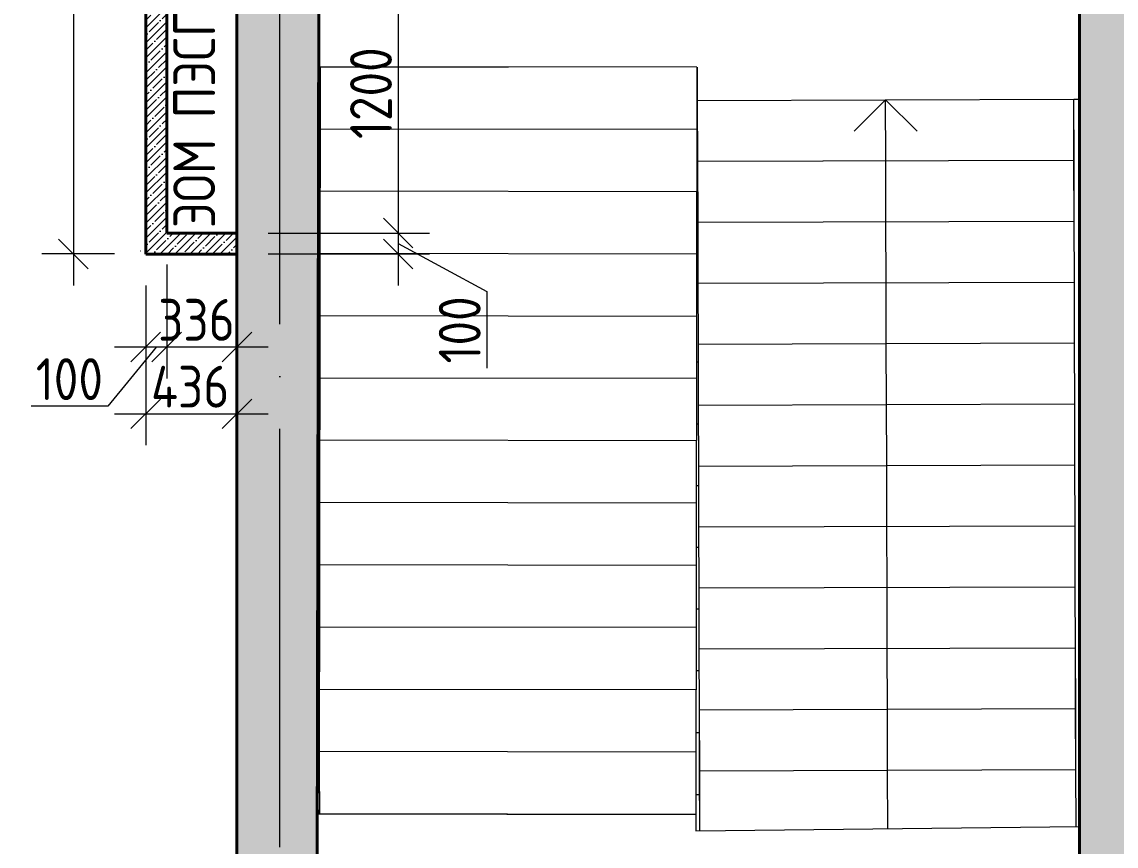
# Model space of a CAD drawing. Header units: millimetres. Extents: x 3050 to 430575, y -569542 to 36130.
# Drawn here: x 281746 to 286977, y -415792 to -411851 of the extents above; entities that cross this region are included whole.
import ezdxf

# ---------------------------------------------------------------- set-up
doc = ezdxf.new("R2010")
doc.units = ezdxf.units.MM
doc.linetypes.add('ADSK_Линия сетки', pattern=[25, 20, -2.5, 0, -2.5])
for name, color, linetype, lineweight in [('Аннотация', 7, 'Continuous', 9), ('Лестницы', 7, 'Continuous', 18), ('Оси', 7, 'Continuous', 9), ('Перекрытие', 7, 'Continuous', 18), ('Размеры', 7, 'Continuous', 9), ('Стены внутренние', 7, 'Continuous', 18), ('Стены штриховка', 7, 'Continuous', 18), ('Стрелки вверх', 7, 'Continuous', 18)]:
    doc.layers.add(name, color=color, linetype=linetype, lineweight=lineweight)
doc.layers.add('Линии', color=7, linetype='Continuous', lineweight=9, true_color=0x00a600)
doc.styles.add('GOST Common', font='GOST_Common.ttf', dxfattribs={"width": 0.9, "height": 200})
doc.dimstyles.new('ADSK_Основной_2_мм_Округление_до_1_мм_1', dxfattribs={"dimscale": 304.8, "dimtxt": 201.142999, "dimasz": 0.463911, "dimexe": 0.492126, "dimexo": 0.492126, "dimgap": 0.098425, "dimtad": 1, "dimdec": 0, "dimdsep": 46, "dimtxsty": 'GOST Common', "dimblk1": 'OBLIQUE', "dimblk2": 'OBLIQUE', "dimsah": 1, "dimcen": 0.09, "dimdle": 0.492126, "dimazin": 2, "dimtfac": 1, "dimtdec": 4, "dimtix": 1, "dimtmove": 1, "dimatfit": 3, "dimfxl": 1, "dimtvp": 1, "dimtolj": 1, "dimtzin": 0, "dimlwd": 20, "dimlwe": 20, "dimarcsym": 2})

# ---------------------------------------------------------------- blocks, each defined once
blk = doc.blocks.new('Монолитная лестница - ___-723490-04 План 4-го этажа маркировочный')
at = {"layer": 'Линии', "color": 8, "lineweight": 18, "true_color": 0x808080}
for p, q in [((3748.9, 20408.6), (3745.8, 18556.5)), ((3745.8, 18556.5), (4650.1, 18555)), ((5552.7, 18553.5), (5554.7, 18553.7)), ((5554.7, 18553.7), (5555.2, 18395.7)), ((5555.2, 18395.7), (7355.2, 18401.1)), ((7355.2, 18401.1), (7381.7, 18401.2))]:
    blk.add_line(p, q, dxfattribs=at)
blk = doc.blocks.new('Монолитная лестница - ___-723126-04 План 4-го этажа маркировочный')
at = {"layer": 'Линии', "color": 8, "lineweight": 18, "true_color": 0x808080}
for p, q in [((5555.2, 18395.7), (5556, 18104.3)), ((7356, 18109.7), (7355.2, 18401.1)), ((5556, 18104.3), (7356, 18109.7)), ((5556, 18104.3), (5556.9, 17812.9)), ((7356.9, 17818.3), (7356, 18109.7)), ((5556.9, 17812.9), (7356.9, 17818.3)), ((5556.9, 17812.9), (5557.8, 17521.5)), ((7357.8, 17526.9), (7356.9, 17818.3)), ((5557.8, 17521.5), (7357.8, 17526.9)), ((7358.7, 17235.5), (7357.8, 17526.9)), ((5557.8, 17521.5), (5558.7, 17230.1)), ((5558.7, 17230.1), (7358.7, 17235.5)), ((5558.7, 17230.1), (5559.6, 16938.7)), ((7359.6, 16944.1), (7358.7, 17235.5)), ((5559.6, 16938.7), (7359.6, 16944.1)), ((5559.6, 16938.7), (5560.4, 16647.3)), ((7360.4, 16652.7), (7359.6, 16944.1)), ((5560.4, 16647.3), (7360.4, 16652.7)), ((5560.4, 16647.3), (5561.3, 16355.9)), ((7361.3, 16361.3), (7360.4, 16652.7)), ((5561.3, 16355.9), (7361.3, 16361.3)), ((5561.3, 16355.9), (5562.2, 16064.5)), ((7362.2, 16069.9), (7361.3, 16361.3)), ((5562.2, 16064.5), (7362.2, 16069.9)), ((5562.2, 16064.5), (5563.1, 15773.1)), ((7363.1, 15778.5), (7362.2, 16069.9)), ((5563.1, 15773.1), (7363.1, 15778.5)), ((5563.1, 15773.1), (5564, 15481.7)), ((7364, 15487.1), (7363.1, 15778.5)), ((5564, 15481.7), (7364, 15487.1)), ((7364.8, 15195.7), (7364, 15487.1)), ((5564, 15481.7), (5564.8, 15190.3)), ((5564.8, 15190.3), (7364.8, 15195.7)), ((5564.8, 15190.3), (5565.7, 14902.9)), ((7365.7, 14922.8), (7364.8, 15195.7))]:
    blk.add_line(p, q, dxfattribs=at)
blk = doc.blocks.new('Монолитная лестница - Лестничная площадка_Внутренний_-2428230-04 План 4-го этажа маркировочный')
at = {"layer": 'Линии', "color": 8, "lineweight": 18, "true_color": 0x808080}
for p, q in [((3748.9, 20408.6), (3745.8, 18556.5)), ((3745.8, 18556.5), (4650.1, 18555)), ((5552.7, 18553.5), (5554.7, 18553.7)), ((5554.7, 18553.7), (5555.2, 18395.7)), ((5555.2, 18395.7), (7355.2, 18401.1)), ((7355.2, 18401.1), (7381.7, 18401.2))]:
    blk.add_line(p, q, dxfattribs=at)
blk = doc.blocks.new('Монолитная лестница - ___-2428229-04 План 4-го этажа маркировочный')
blk.add_blockref('Монолитная лестница - Лестничная площадка_Внутренний_-2428230-04 План 4-го этажа маркировочный', (0, 0))
blk = doc.blocks.new('Монолитная лестница - Марш_Внутренний_-2428228-04 План 4-го этажа маркировочный')
at = {"layer": 'Линии', "color": 8, "lineweight": 18, "true_color": 0x808080}
for p, q in [((5555.2, 18395.7), (5556, 18104.3)), ((7356, 18109.7), (7355.2, 18401.1)), ((5556, 18104.3), (7356, 18109.7)), ((5556, 18104.3), (5556.9, 17812.9)), ((7356.9, 17818.3), (7356, 18109.7)), ((5556.9, 17812.9), (7356.9, 17818.3)), ((5556.9, 17812.9), (5557.8, 17521.5)), ((7357.8, 17526.9), (7356.9, 17818.3)), ((5557.8, 17521.5), (7357.8, 17526.9)), ((7358.7, 17235.5), (7357.8, 17526.9)), ((5557.8, 17521.5), (5558.7, 17230.1)), ((5558.7, 17230.1), (7358.7, 17235.5)), ((5558.7, 17230.1), (5559.6, 16938.7)), ((7359.6, 16944.1), (7358.7, 17235.5)), ((5559.6, 16938.7), (7359.6, 16944.1)), ((5559.6, 16938.7), (5560.4, 16647.3)), ((7360.4, 16652.7), (7359.6, 16944.1)), ((5560.4, 16647.3), (7360.4, 16652.7)), ((5560.4, 16647.3), (5561.3, 16355.9)), ((7361.3, 16361.3), (7360.4, 16652.7)), ((5561.3, 16355.9), (7361.3, 16361.3)), ((5561.3, 16355.9), (5562.2, 16064.5)), ((7362.2, 16069.9), (7361.3, 16361.3)), ((5562.2, 16064.5), (7362.2, 16069.9)), ((5562.2, 16064.5), (5563.1, 15773.1)), ((7363.1, 15778.5), (7362.2, 16069.9)), ((5563.1, 15773.1), (7363.1, 15778.5)), ((5563.1, 15773.1), (5564, 15481.7)), ((7364, 15487.1), (7363.1, 15778.5)), ((5564, 15481.7), (7364, 15487.1)), ((7364.8, 15195.7), (7364, 15487.1)), ((5564, 15481.7), (5564.8, 15190.3)), ((5564.8, 15190.3), (7364.8, 15195.7)), ((5564.8, 15190.3), (5565.7, 14902.9)), ((7365.7, 14922.8), (7364.8, 15195.7))]:
    blk.add_line(p, q, dxfattribs=at)
blk = doc.blocks.new('Монолитная лестница - ___-2428227-04 План 4-го этажа маркировочный')
blk.add_blockref('Монолитная лестница - Марш_Внутренний_-2428228-04 План 4-го этажа маркировочный', (0, 0))
blk = doc.blocks.new('Монолитный марш - Марш_Внутренний_-2428228-04 План 4-го этажа маркировочный')
at = {"layer": 'Линии', "color": 8, "lineweight": 18, "true_color": 0x808080}
for p, q in [((5555.2, 18395.7), (5556, 18104.3)), ((7356, 18109.7), (7355.2, 18401.1)), ((5556, 18104.3), (7356, 18109.7)), ((5556, 18104.3), (5556.9, 17812.9)), ((7356.9, 17818.3), (7356, 18109.7)), ((5556.9, 17812.9), (7356.9, 17818.3)), ((5556.9, 17812.9), (5557.8, 17521.5)), ((7357.8, 17526.9), (7356.9, 17818.3)), ((5557.8, 17521.5), (7357.8, 17526.9)), ((7358.7, 17235.5), (7357.8, 17526.9)), ((5557.8, 17521.5), (5558.7, 17230.1)), ((5558.7, 17230.1), (7358.7, 17235.5)), ((5558.7, 17230.1), (5559.6, 16938.7)), ((7359.6, 16944.1), (7358.7, 17235.5)), ((5559.6, 16938.7), (7359.6, 16944.1)), ((5559.6, 16938.7), (5560.4, 16647.3)), ((7360.4, 16652.7), (7359.6, 16944.1)), ((5560.4, 16647.3), (7360.4, 16652.7)), ((5560.4, 16647.3), (5561.3, 16355.9)), ((7361.3, 16361.3), (7360.4, 16652.7)), ((5561.3, 16355.9), (7361.3, 16361.3)), ((5561.3, 16355.9), (5562.2, 16064.5)), ((7362.2, 16069.9), (7361.3, 16361.3)), ((5562.2, 16064.5), (7362.2, 16069.9)), ((5562.2, 16064.5), (5563.1, 15773.1)), ((7363.1, 15778.5), (7362.2, 16069.9)), ((5563.1, 15773.1), (7363.1, 15778.5)), ((5563.1, 15773.1), (5564, 15481.7)), ((7364, 15487.1), (7363.1, 15778.5)), ((5564, 15481.7), (7364, 15487.1)), ((7364.8, 15195.7), (7364, 15487.1)), ((5564, 15481.7), (5564.8, 15190.3)), ((5564.8, 15190.3), (7364.8, 15195.7)), ((5564.8, 15190.3), (5565.7, 14902.9)), ((7365.7, 14922.8), (7364.8, 15195.7))]:
    blk.add_line(p, q, dxfattribs=at)
blk = doc.blocks.new('Немонолитная площадка - Лестничная площадка_Внутренний_-2428230-04 План 4-го этажа маркировочный')
at = {"layer": 'Линии', "color": 8, "lineweight": 18, "true_color": 0x808080}
for p, q in [((3748.9, 20408.6), (3745.8, 18556.5)), ((3745.8, 18556.5), (4650.1, 18555)), ((5552.7, 18553.5), (5554.7, 18553.7)), ((5554.7, 18553.7), (5555.2, 18395.7)), ((5555.2, 18395.7), (7355.2, 18401.1)), ((7355.2, 18401.1), (7381.7, 18401.2))]:
    blk.add_line(p, q, dxfattribs=at)
blk = doc.blocks.new('Монолитная лестница - ___-2429435-04 План 4-го этажа маркировочный')
at = {"layer": 'Линии', "color": 8, "lineweight": 18, "true_color": 0x808080}
for p, q in [((5555.4, 18324), (5552.4, 18324)), ((5556.3, 18028.8), (5551.9, 18028.8)), ((5557.2, 17733.6), (5551.5, 17733.6)), ((5558.1, 17438.4), (5551.1, 17438.4)), ((5558.9, 17143.2), (5550.6, 17143.2)), ((5559.8, 16848), (5550.2, 16848)), ((5560.7, 16552.8), (5549.8, 16552.8)), ((5561.6, 16257.6), (5549.3, 16257.6)), ((5562.5, 15962.4), (5548.9, 15962.4)), ((5563.4, 15667.2), (5548.4, 15667.1)), ((5564.3, 15372), (5548, 15371.9))]:
    blk.add_line(p, q, dxfattribs=at)
blk = doc.blocks.new('Монолитная лестница - Марш_Внутренний_-2432280-04 План 4-го этажа маркировочный')
at = {"layer": 'Линии', "color": 8, "lineweight": 18, "true_color": 0x808080}
for p, q in [((5555.4, 18324), (5552.4, 18324)), ((5556.3, 18028.8), (5551.9, 18028.8)), ((5557.2, 17733.6), (5551.5, 17733.6)), ((5558.1, 17438.4), (5551.1, 17438.4)), ((5558.9, 17143.2), (5550.6, 17143.2)), ((5559.8, 16848), (5550.2, 16848)), ((5560.7, 16552.8), (5549.8, 16552.8)), ((5561.6, 16257.6), (5549.3, 16257.6)), ((5562.5, 15962.4), (5548.9, 15962.4)), ((5563.4, 15667.2), (5548.4, 15667.1)), ((5564.3, 15372), (5548, 15371.9))]:
    blk.add_line(p, q, dxfattribs=at)
blk = doc.blocks.new('Монолитная лестница - ___-2432279-04 План 4-го этажа маркировочный')
blk.add_blockref('Монолитная лестница - Марш_Внутренний_-2432280-04 План 4-го этажа маркировочный', (0, 0))
blk = doc.blocks.new('Монолитный марш - Марш_Внутренний_-2432280-04 План 4-го этажа маркировочный')
at = {"layer": 'Линии', "color": 8, "lineweight": 18, "true_color": 0x808080}
for p, q in [((5555.4, 18324), (5552.4, 18324)), ((5556.3, 18028.8), (5551.9, 18028.8)), ((5557.2, 17733.6), (5551.5, 17733.6)), ((5558.1, 17438.4), (5551.1, 17438.4)), ((5558.9, 17143.2), (5550.6, 17143.2)), ((5559.8, 16848), (5550.2, 16848)), ((5560.7, 16552.8), (5549.8, 16552.8)), ((5561.6, 16257.6), (5549.3, 16257.6)), ((5562.5, 15962.4), (5548.9, 15962.4)), ((5563.4, 15667.2), (5548.4, 15667.1)), ((5564.3, 15372), (5548, 15371.9))]:
    blk.add_line(p, q, dxfattribs=at)
blk = doc.blocks.new('_Oblique')
at = {"color": 0, "linetype": 'ByBlock', "lineweight": -2}
blk.add_line((-0.5, -0.5), (0.5, 0.5), dxfattribs=at)
blk = doc.blocks.new('*D12225')
at = {"layer": 'Defpoints', "color": 0, "transparency": 16777216}
for p in [(282773.6, -411660.9), (282773.6, -412860.9), (283544.7, -412860.9)]:
    blk.add_point(p, dxfattribs=at)
at = {"layer": 'Размеры', "color": 0, "lineweight": 20, "transparency": 16777216}
for p, q in [((283544.7, -411510.9), (283544.7, -413010.9)), ((282923.6, -411660.9), (283694.7, -411660.9)), ((282923.6, -412860.9), (283694.7, -412860.9))]:
    blk.add_line(p, q, dxfattribs=at)
at = {"layer": 'Размеры', "color": 0, "lineweight": 20, "transparency": 16777216, "xscale": 141.4, "yscale": 141.4, "zscale": 141.4}
for p, rotation in [((283544.7, -411660.9), 90), ((283544.7, -412860.9), 270)]:
    blk.add_blockref('_Oblique', p, dxfattribs=dict(at, rotation=rotation))
at = {"layer": 'Размеры', "color": 0, "transparency": 16777216, "insert": (283414.7, -412191.8), "char_height": 200, "attachment_point": 5, "rotation": 90, "style": 'GOST Common'}
blk.add_mtext('\\A1;1200', dxfattribs=at)
blk = doc.blocks.new('*D12226')
at = {"layer": 'Defpoints', "color": 0, "transparency": 16777216}
for p in [(282773.6, -412860.9), (282773.6, -412960.9), (283544.7, -412960.9)]:
    blk.add_point(p, dxfattribs=at)
at = {"layer": 'Размеры', "color": 0, "lineweight": 20, "transparency": 16777216}
for p, q in [((283544.7, -412710.9), (283544.7, -413110.9)), ((282923.6, -412860.9), (283694.7, -412860.9)), ((283544.7, -412910.9), (283968.9, -413140.9)), ((282923.6, -412960.9), (283694.7, -412960.9)), ((283968.9, -413140.9), (283968.9, -413506.9))]:
    blk.add_line(p, q, dxfattribs=at)
at = {"layer": 'Размеры', "color": 0, "lineweight": 20, "transparency": 16777216, "xscale": 141.4, "yscale": 141.4, "zscale": 141.4}
for p, rotation in [((283544.7, -412860.9), 90), ((283544.7, -412960.9), 270)]:
    blk.add_blockref('_Oblique', p, dxfattribs=dict(at, rotation=rotation))
at = {"layer": 'Размеры', "color": 0, "transparency": 16777216, "insert": (283838.9, -413323.9), "char_height": 200, "attachment_point": 5, "rotation": 90, "style": 'GOST Common'}
blk.add_mtext('\\A1;100', dxfattribs=at)
blk = doc.blocks.new('*D12227')
at = {"layer": 'Defpoints', "color": 0, "transparency": 16777216}
for p in [(282438, -412860.9), (282773.6, -412860.9), (282438, -413405.9)]:
    blk.add_point(p, dxfattribs=at)
at = {"layer": 'Размеры', "color": 0, "lineweight": 20, "transparency": 16777216}
for p, q in [((282438, -413010.9), (282438, -413555.9)), ((282773.6, -413010.9), (282773.6, -413555.9)), ((282923.6, -413405.9), (282288, -413405.9))]:
    blk.add_line(p, q, dxfattribs=at)
at = {"layer": 'Размеры', "color": 0, "lineweight": 20, "transparency": 16777216, "xscale": 141.4, "yscale": 141.4, "zscale": 141.4, "rotation": 180}
blk.add_blockref('_Oblique', (282438, -413405.9), dxfattribs=at)
at = {"layer": 'Размеры', "color": 0, "lineweight": 20, "transparency": 16777216, "xscale": 141.4, "yscale": 141.4, "zscale": 141.4}
blk.add_blockref('_Oblique', (282773.6, -413405.9), dxfattribs=at)
at = {"layer": 'Размеры', "color": 0, "transparency": 16777216, "insert": (282580.3, -413275.9), "char_height": 200, "attachment_point": 5, "style": 'GOST Common'}
blk.add_mtext('\\A1;336', dxfattribs=at)
blk = doc.blocks.new('*D12228')
at = {"layer": 'Defpoints', "color": 0, "transparency": 16777216}
for p in [(282438, -412860.9), (282338, -412960.9), (282338, -413405.9)]:
    blk.add_point(p, dxfattribs=at)
at = {"layer": 'Размеры', "color": 0, "lineweight": 20, "transparency": 16777216}
for p, q in [((282438, -413010.9), (282438, -413555.9)), ((282338, -413110.9), (282338, -413555.9)), ((282388, -413405.9), (282155.8, -413689.3)), ((282588, -413405.9), (282188, -413405.9)), ((282155.8, -413689.3), (281789.8, -413689.3))]:
    blk.add_line(p, q, dxfattribs=at)
at = {"layer": 'Размеры', "color": 0, "lineweight": 20, "transparency": 16777216, "xscale": 141.4, "yscale": 141.4, "zscale": 141.4, "rotation": 180}
blk.add_blockref('_Oblique', (282338, -413405.9), dxfattribs=at)
at = {"layer": 'Размеры', "color": 0, "lineweight": 20, "transparency": 16777216, "xscale": 141.4, "yscale": 141.4, "zscale": 141.4}
blk.add_blockref('_Oblique', (282438, -413405.9), dxfattribs=at)
at = {"layer": 'Размеры', "color": 0, "transparency": 16777216, "insert": (281972.8, -413559.3), "char_height": 200, "attachment_point": 5, "style": 'GOST Common'}
blk.add_mtext('\\A1;100', dxfattribs=at)
blk = doc.blocks.new('*D12229')
at = {"layer": 'Defpoints', "color": 0, "transparency": 16777216}
for p in [(282338, -412960.9), (282773.6, -412960.9), (282773.6, -413725.3)]:
    blk.add_point(p, dxfattribs=at)
at = {"layer": 'Размеры', "color": 0, "lineweight": 20, "transparency": 16777216}
for p, q in [((282338, -413110.9), (282338, -413875.3)), ((282773.6, -413110.9), (282773.6, -413875.3)), ((282188, -413725.3), (282923.6, -413725.3))]:
    blk.add_line(p, q, dxfattribs=at)
at = {"layer": 'Размеры', "color": 0, "lineweight": 20, "transparency": 16777216, "xscale": 141.4, "yscale": 141.4, "zscale": 141.4, "rotation": 180}
blk.add_blockref('_Oblique', (282338, -413725.3), dxfattribs=at)
at = {"layer": 'Размеры', "color": 0, "lineweight": 20, "transparency": 16777216, "xscale": 141.4, "yscale": 141.4, "zscale": 141.4}
blk.add_blockref('_Oblique', (282773.6, -413725.3), dxfattribs=at)
at = {"layer": 'Размеры', "color": 0, "transparency": 16777216, "insert": (282550.1, -413595.3), "char_height": 200, "attachment_point": 5, "style": 'GOST Common'}
blk.add_mtext('\\A1;436', dxfattribs=at)
blk = doc.blocks.new('*D12230')
at = {"layer": 'Defpoints', "color": 0, "transparency": 16777216}
for p in [(282773.6, -410209.1), (281991.8, -412960.9), (282338, -412960.9)]:
    blk.add_point(p, dxfattribs=at)
at = {"layer": 'Размеры', "color": 0, "lineweight": 20, "transparency": 16777216}
for p, q in [((281991.8, -410059.1), (281991.8, -413110.9)), ((282623.6, -410209.1), (281841.8, -410209.1)), ((282188, -412960.9), (281841.8, -412960.9))]:
    blk.add_line(p, q, dxfattribs=at)
at = {"layer": 'Размеры', "color": 0, "lineweight": 20, "transparency": 16777216, "xscale": 141.4, "yscale": 141.4, "zscale": 141.4}
for p, rotation in [((281991.8, -410209.1), 90), ((281991.8, -412960.9), 270)]:
    blk.add_blockref('_Oblique', p, dxfattribs=dict(at, rotation=rotation))
at = {"layer": 'Размеры', "color": 0, "transparency": 16777216, "insert": (282068.8, -411411.2), "char_height": 200, "attachment_point": 5, "rotation": 90, "style": 'GOST Common'}
blk.add_mtext('\\A1;2752', dxfattribs=at)

msp = doc.modelspace()

# ---------------------------------------------------------------- hatches: boundary and pattern name
at = {"layer": 'Стены внутренние', "lineweight": 9}
h = msp.add_hatch(dxfattribs=at)
h.set_pattern_fill('ANSI35', color=256, scale=8, style=0)
h.set_pattern_definition([(45, (282470.303, -441848.274), (-35.921024, 35.921024), []), (45, (282506.224, -441848.274), (-35.921024, 35.921024), [63.5, -12.7, 0, -12.7])])
h.paths.add_polyline_path([(282437.99, -409700.93), (282337.99, -409700.93), (282337.99, -412960.93), (282773.58, -412960.93), (282773.58, -412860.93), (282437.99, -412860.93), (282437.99, -411660.93), (282773.58, -411660.93), (282773.58, -411560.93), (282437.99, -411560.93)])
at = {"layer": 'Стены внутренние', "true_color": 0xc0c0c0}
for points in [[(282773.58, -418057.77), (283153.58, -418056.31), (283168.5, -410211.29), (282773.58, -410209.08), (282773.59, -418050.78)], [(287165.72, -417838.08), (287181.35, -417838.08), (287181.35, -410213.29), (286801.35, -410213.29), (286801.35, -417662.37), (287151.67, -417661.03), (287152.42, -417838.08)]]:
    msp.add_hatch(color=9, dxfattribs=at).paths.add_polyline_path(points)

# ---------------------------------------------------------------- linework, layer by layer
at = {"layer": 'Лестницы'}
for p, q in [((283172.33, -412065.59), (283167.18, -415539.28)), ((283172.33, -412065.59), (283167.18, -415539.28)), ((284972.32, -412068.26), (283172.33, -412065.59)), ((284972.32, -412068.26), (283172.33, -412065.59)), ((284972.32, -412068.26), (283172.33, -412065.59)), ((284972.32, -412068.26), (283172.33, -412065.59)), ((284972.32, -412068.26), (284967.03, -415640.65)), ((284972.32, -412068.26), (284967.03, -415640.65)), ((284971.88, -412365.96), (283171.88, -412363.29)), ((284971.88, -412365.96), (283171.88, -412363.29)), ((284971.88, -412365.96), (283171.88, -412363.29)), ((284971.88, -412365.96), (283171.88, -412363.29)), ((284971.44, -412663.66), (283171.44, -412660.99)), ((284971.44, -412663.66), (283171.44, -412660.99)), ((284971.44, -412663.66), (283171.44, -412660.99)), ((284971.44, -412663.66), (283171.44, -412660.99)), ((284971, -412961.36), (283171, -412958.69)), ((284971, -412961.36), (283171, -412958.69)), ((284971, -412961.36), (283171, -412958.69)), ((284971, -412961.36), (283171, -412958.69)), ((284970.56, -413259.06), (283170.56, -413256.39)), ((284970.56, -413259.06), (283170.56, -413256.39)), ((284970.56, -413259.06), (283170.56, -413256.39)), ((284970.56, -413259.06), (283170.56, -413256.39)), ((284970.12, -413556.76), (283170.12, -413554.09)), ((284970.12, -413556.76), (283170.12, -413554.09)), ((284970.12, -413556.76), (283170.12, -413554.09)), ((284970.12, -413556.76), (283170.12, -413554.09)), ((284969.68, -413854.46), (283169.68, -413851.79)), ((284969.68, -413854.46), (283169.68, -413851.79)), ((284969.68, -413854.46), (283169.68, -413851.79)), ((284969.68, -413854.46), (283169.68, -413851.79)), ((284969.23, -414152.16), (283169.24, -414149.49)), ((284969.23, -414152.16), (283169.24, -414149.49)), ((284969.23, -414152.16), (283169.24, -414149.49)), ((284969.23, -414152.16), (283169.24, -414149.49)), ((284968.79, -414449.86), (283168.79, -414447.19)), ((284968.79, -414449.86), (283168.79, -414447.19)), ((284968.79, -414449.86), (283168.79, -414447.19)), ((284968.79, -414449.86), (283168.79, -414447.19)), ((284968.35, -414747.55), (283168.35, -414744.89)), ((284968.35, -414747.55), (283168.35, -414744.89)), ((284968.35, -414747.55), (283168.35, -414744.89)), ((284968.35, -414747.55), (283168.35, -414744.89)), ((284967.91, -415045.25), (283167.91, -415042.59)), ((284967.91, -415045.25), (283167.91, -415042.59)), ((284967.91, -415045.25), (283167.91, -415042.59)), ((284967.91, -415045.25), (283167.91, -415042.59)), ((284967.47, -415342.95), (283167.47, -415340.29)), ((284967.47, -415342.95), (283167.47, -415340.29)), ((284967.47, -415342.95), (283167.47, -415340.29)), ((284967.47, -415342.95), (283167.47, -415340.29)), ((283167.06, -415618.89), (283167.03, -415637.98)), ((283167.06, -415618.89), (283167.03, -415637.98)), ((284967.03, -415640.65), (283167.03, -415637.98)), ((284967.03, -415640.65), (283167.03, -415637.98))]:
    msp.add_line(p, q, dxfattribs=at)
at = {"layer": 'Линии', "color": 8, "lineweight": 18, "true_color": 0x808080}
for p, q in [((283168.5, -410213.29), (283165.38, -412065.39)), ((283165.38, -412065.39), (284069.7, -412066.92)), ((284972.32, -412068.44), (284974.3, -412068.26)), ((284974.3, -412068.26), (284974.77, -412226.23)), ((284974.77, -412226.23), (286774.77, -412220.8)), ((284974.77, -412226.23), (284975.65, -412517.63)), ((286774.77, -412220.8), (286801.35, -412220.72)), ((286775.65, -412512.2), (286774.77, -412220.8)), ((284974.99, -412297.94), (284971.98, -412297.95)), ((284975.65, -412517.63), (286775.65, -412512.2)), ((284975.65, -412517.63), (284976.53, -412809.03)), ((286776.52, -412803.6), (286775.65, -412512.2)), ((284975.88, -412593.14), (284971.55, -412593.15)), ((284976.53, -412809.03), (286776.52, -412803.6)), ((284976.53, -412809.03), (284977.41, -413100.43)), ((286777.4, -413095), (286776.52, -412803.6)), ((284976.77, -412888.33), (284971.11, -412888.35)), ((284977.41, -413100.43), (286777.4, -413095)), ((284977.41, -413100.43), (284978.29, -413391.83)), ((286778.28, -413386.4), (286777.4, -413095)), ((284977.66, -413183.53), (284970.67, -413183.55)), ((284978.29, -413391.83), (286778.28, -413386.4)), ((284978.29, -413391.83), (284979.17, -413683.22)), ((286779.16, -413677.79), (286778.28, -413386.4)), ((284978.55, -413478.73), (284970.23, -413478.76)), ((284979.17, -413683.22), (286779.16, -413677.79)), ((284979.17, -413683.22), (284980.05, -413974.62)), ((286780.04, -413969.19), (286779.16, -413677.79)), ((284979.44, -413773.93), (284969.8, -413773.96)), ((284980.05, -413974.62), (286780.04, -413969.19)), ((284980.05, -413974.62), (284980.93, -414266.02)), ((286780.92, -414260.59), (286780.04, -413969.19)), ((284980.33, -414069.13), (284969.36, -414069.16)), ((284980.93, -414266.02), (286780.92, -414260.59)), ((284980.93, -414266.02), (284981.81, -414557.42)), ((286781.8, -414551.99), (286780.92, -414260.59)), ((284981.22, -414364.33), (284968.92, -414364.36)), ((283160.24, -414553.6), (283167.87, -415637.99)), ((284981.81, -414557.42), (286781.8, -414551.99)), ((284981.81, -414557.42), (284982.69, -414848.82)), ((286782.68, -414843.39), (286781.8, -414551.99)), ((284982.12, -414659.53), (284968.48, -414659.57)), ((284982.69, -414848.82), (286782.68, -414843.39)), ((286783.56, -415134.79), (286782.68, -414843.39)), ((284982.69, -414848.82), (284983.57, -415140.22)), ((284983.01, -414954.72), (284968.04, -414954.77)), ((284983.57, -415140.22), (286783.56, -415134.79)), ((284983.57, -415140.22), (284984.44, -415431.62)), ((286784.44, -415426.19), (286783.56, -415134.79)), ((284983.9, -415249.92), (284967.61, -415249.97)), ((284984.44, -415431.62), (286784.44, -415426.19)), ((284984.44, -415431.62), (284985.31, -415719.04)), ((286785.26, -415699.11), (286784.44, -415426.19)), ((284967.17, -415545.18), (284984.79, -415545.12))]:
    msp.add_line(p, q, dxfattribs=at)
at = {"layer": 'Оси', "linetype": 'ADSK_Линия сетки', "ltscale": 100}
msp.add_line((282979.52, -435797.51), (282979.52, -386200.07), dxfattribs=at)
at = {"layer": 'Перекрытие', "color": 136, "true_color": 0x008080}
for p, q in [((283158.18, -415637.97), (284967.03, -415640.65)), ((284967.03, -415640.65), (284966.91, -415719.25)), ((284966.91, -415719.25), (286801.35, -415698.93))]:
    msp.add_line(p, q, dxfattribs=at)
at = {"layer": 'Стены внутренние', "lineweight": 40}
for p, q in [((282337.99, -409700.93), (282337.99, -412960.93)), ((282773.58, -410209), (282773.58, -418057.77)), ((283154.31, -417676.31), (283168.5, -410211.29)), ((286801.35, -410213.29), (286801.35, -417630.37)), ((282437.99, -411660.93), (282437.99, -412860.93)), ((282773.58, -412860.93), (282437.99, -412860.93)), ((282337.99, -412960.93), (282773.58, -412960.93))]:
    msp.add_line(p, q, dxfattribs=at)
at = {"layer": 'Стены штриховка'}
msp.add_line((282313.4, -412946.99), (282311.4, -412946.99), dxfattribs=at)
at = {"layer": 'Стрелки вверх'}
for p, q in [((285874.77, -412223.52), (285725.22, -412373.97)), ((285875.65, -412514.92), (285874.77, -412223.52)), ((285874.77, -412223.52), (286025.22, -412373.06)), ((285876.53, -412806.31), (285875.65, -412514.92)), ((285877.41, -413097.71), (285876.53, -412806.31)), ((285878.29, -413389.11), (285877.41, -413097.71)), ((285879.17, -413680.51), (285878.29, -413389.11)), ((285880.05, -413971.91), (285879.17, -413680.51)), ((285880.92, -414263.31), (285880.05, -413971.91)), ((285881.8, -414554.71), (285880.92, -414263.31)), ((285882.68, -414846.1), (285881.8, -414554.71)), ((285883.56, -415137.5), (285882.68, -414846.1)), ((285884.44, -415428.9), (285883.56, -415137.5)), ((285885.29, -415709.08), (285884.44, -415428.9))]:
    msp.add_line(p, q, dxfattribs=at)

# ---------------------------------------------------------------- block references
at = {"layer": 'Линии', "color": 8, "lineweight": 18, "true_color": 0x808080}
for name in ['Монолитная лестница - ___-723490-04 План 4-го этажа маркировочный', 'Монолитная лестница - ___-2428229-04 План 4-го этажа маркировочный', 'Немонолитная площадка - Лестничная площадка_Внутренний_-2428230-04 План 4-го этажа маркировочный', 'Монолитная лестница - ___-723126-04 План 4-го этажа маркировочный', 'Монолитная лестница - ___-2428227-04 План 4-го этажа маркировочный', 'Монолитный марш - Марш_Внутренний_-2428228-04 План 4-го этажа маркировочный', 'Монолитная лестница - ___-2429435-04 План 4-го этажа маркировочный', 'Монолитная лестница - ___-2432279-04 План 4-го этажа маркировочный', 'Монолитный марш - Марш_Внутренний_-2432280-04 План 4-го этажа маркировочный']:
    msp.add_blockref(name, (279419.61, -430621.92), dxfattribs=at)

# ---------------------------------------------------------------- texts
at = {"layer": 'Аннотация', "char_height": 200, "attachment_point": 1, "rotation": 90, "style": 'GOST Common'}
for s, insert, width in [('ПЭСПЗ', (282469.81, -412312.58), 858.6073), ('ЭОМ', (282469.81, -412836.45), 555.5694)]:
    msp.add_mtext(s, dxfattribs=dict(at, insert=insert, width=width))

# ---------------------------------------------------------------- dimensions: what is measured, and where the dimension line sits
at = {"layer": 'Размеры', "color": 18, "true_color": 0x000000}
for base, p1, p2, picture, middle in [((281991.83, -412960.93), (282773.58, -410209.08), (282337.99, -412960.93), '*D12230', (282198.75, -411411.2)), ((283544.71, -412860.93), (282773.58, -411660.93), (282773.58, -412860.93), '*D12225', (283544.71, -412191.82)), ((283544.71, -412960.93), (282773.58, -412860.93), (282773.58, -412960.93), '*D12226', (283968.89, -413170.89))]:
    dim = msp.add_linear_dim(base=base, p1=p1, p2=p2, angle=90, dimstyle='ADSK_Основной_2_мм_Округление_до_1_мм_1', override={"dimpost": '<>'}, dxfattribs=at)
    dim.commit()
    dim.dimension.update_dxf_attribs({"geometry": picture, "text_midpoint": middle, "dimtype": 160})
for base, p1, p2, picture, middle in [((282337.99, -413405.9), (282437.99, -412860.93), (282337.99, -412960.93), '*D12228', (282125.81, -413689.3)), ((282437.99, -413405.9), (282773.58, -412860.93), (282437.99, -412860.93), '*D12227', (282580.3, -413405.9)), ((282773.58, -413725.28), (282337.99, -412960.93), (282773.58, -412960.93), '*D12229', (282550.09, -413725.28))]:
    dim = msp.add_linear_dim(base=base, p1=p1, p2=p2, dimstyle='ADSK_Основной_2_мм_Округление_до_1_мм_1', override={"dimpost": '<>'}, dxfattribs=at)
    dim.commit()
    dim.dimension.update_dxf_attribs({"geometry": picture, "text_midpoint": middle, "dimtype": 160})

doc.saveas('drawing.dxf')
